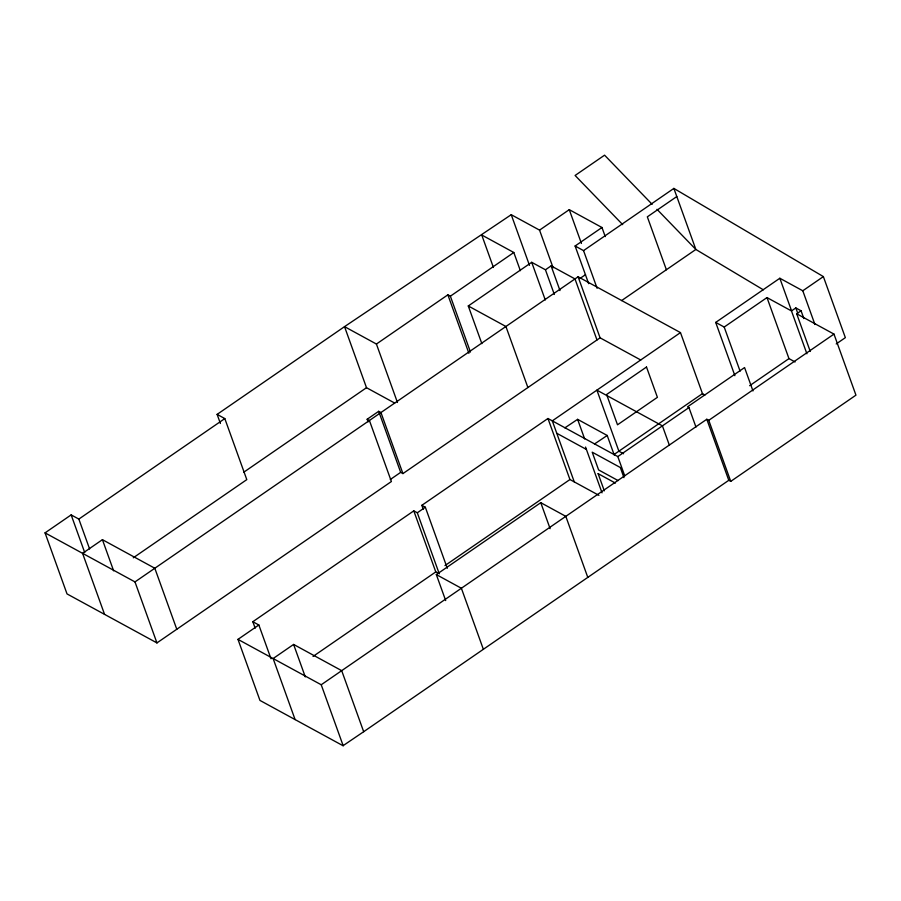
<?xml version="1.0" encoding="UTF-8"?>
<svg xmlns="http://www.w3.org/2000/svg" width="901" height="901" viewBox="0 0 901 901"><rect width="100%" height="100%" fill="white"/><g stroke="black" fill="none" stroke-linecap="round" stroke-linejoin="round"><path stroke-width="1.35" d="M640.769 360.017L600.089 337.83L402.927 473.588L380.943 412.545L378.69 411.306L367.157 419.258L369.41 420.485L391.394 481.528L156.943 642.909L67.023 593.917L45.05 532.863L71.156 514.888L78.849 519.089L89.604 548.968M220.396 423.47L217.118 414.381L344.531 326.646L511.239 214.697L539.553 230.127L553.113 267.8M78.849 519.089L224.811 418.582L246.795 479.625L133.269 557.798M539.553 230.127L569.263 209.663L601.969 227.502L605.247 236.603M394.706 403.074L366.504 387.7L344.531 326.646L376.415 344.036L447.865 294.83L450.365 296.192L470.468 352.054M450.365 296.192L513.818 252.505L520.361 270.683M176.799 629.303L154.814 568.249L102.421 539.676L82.577 553.338L104.561 614.381M481.855 343.641L468.283 305.968L531.714 262.304L545.443 269.782L554.329 294.469M243.732 472.237L366.504 387.7M588.668 283.68L575.108 246.007L601.969 227.502M545.443 269.782L551.097 265.885L574.996 278.927L596.98 339.97M575.108 246.007L583.544 250.613L673.869 188.41L823.368 276.596L845.352 337.65L836.207 343.945M676.797 196.553L647.335 216.837L666.38 269.748M45.05 532.863L134.981 581.911L578.104 276.776L680.469 332.604L702.611 394.03M579.816 278.589L585.526 274.647M621.6 300.585L695.854 249.464L763.338 289.818M390.291 479.512L400.675 472.361L402.927 473.588M255.174 628.2L252.832 621.713L413.796 510.867L417.298 512.782L439.271 573.824M423.245 509.223L421.837 505.326L547.954 418.492L617.804 456.582L624.72 475.807M417.298 512.782L425.34 507.24L447.313 568.283M680.469 332.604L552.302 420.857L574.275 481.911M237.977 639.372L321.218 684.76L343.213 745.825L259.95 700.415L237.977 639.372L258.846 624.99L271.01 658.766M734.878 375.672L715.709 322.412L779.838 278.251L802.791 290.775L814.943 324.54M715.709 322.412L724.201 327.04L766.988 297.578L791.472 310.935L806.902 353.789M802.791 290.775L823.368 276.596M343.135 745.645L363.677 731.713L341.693 670.659L293.602 644.429L273.127 658.541L295.1 719.584M791.472 310.935L795.831 307.928L801.057 310.777L803.872 318.571M810.258 351.446L796.698 313.785L801.057 310.777M313.03 656.446L435.78 571.921L438.111 573.194M444.981 565.58L569.939 479.535L598.94 495.359M445.691 600.573L436.332 574.59L540.769 502.679L565.805 516.341L587.79 577.395M614.336 454.318L702.442 393.658L704.942 395.021M617.804 456.582L688.95 407.59L695.966 427.074M749.643 385.707L788.972 358.621L795.087 361.965M321.218 684.76L706.801 419.258L708.76 420.328L730.745 481.371L855.95 395.156L833.977 334.102L796.698 313.785M708.76 420.328L833.977 334.102M363.677 731.713L728.785 480.301L730.745 481.371M564.871 427.851L577.609 419.337L607.206 435.476L614.257 455.061M594.469 444.002L607.206 435.476M513.818 252.505L481.742 235.003L493.433 267.484M688.95 407.59L687.542 406.824L744.564 367.563L752.977 390.944M468.283 305.968L505.911 326.489L527.896 387.543M623.571 453.744L618.886 451.187L596.913 390.144L662.415 425.869L669.432 445.353M556.773 433.28L586.371 449.419M618.142 480.593L598.602 469.928L592.216 452.189L620.316 467.518L623.965 477.654M598.095 473.644L615.428 483.094M421.837 505.326L425.34 507.24M217.118 414.381L224.811 418.582M436.332 574.59L461.38 588.252L483.353 649.294M252.832 621.713L258.846 624.99M652.155 204.324L604.571 155.175L575.097 175.47L622.681 224.619M657.009 209.336L695.854 249.464L673.869 188.41M795.831 307.928L797.7 313.12M779.838 278.251L791.528 310.732M766.988 297.578L788.972 358.621M724.201 327.04L740.104 371.201M706.801 419.258L728.785 480.301M569.263 209.663L581.427 243.439M583.544 250.613L597.104 288.275M578.104 276.776L600.089 337.83M551.097 265.885L559.983 290.572M531.714 262.304L545.274 299.965M511.239 214.697L529.484 265.356M598.129 473.667L604.312 490.854M577.609 419.337L584.659 438.922M585.549 447.054L602.037 492.847M547.954 418.492L569.939 479.535M540.769 502.679L550.117 528.662M447.865 294.83L468.903 353.282M376.415 344.036L397.454 402.488M378.69 411.306L400.675 472.361M413.796 510.867L435.78 571.921M367.157 419.258L368.092 421.848M293.602 644.429L305.293 676.91M134.981 581.911L156.965 642.987M102.421 539.676L113.639 570.851M71.156 514.888L84.717 552.561M646.501 367.034L606.61 394.503L617.512 424.799L657.403 397.33L646.501 367.034"/></g></svg>
